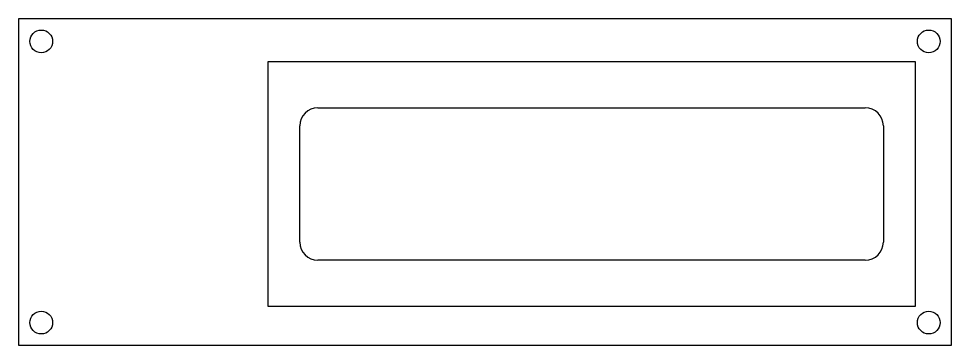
# Model space of a CAD drawing. Header units: millimetres. Extents: x 0 to 103, y 0 to 36.
import ezdxf

# ---------------------------------------------------------------- set-up
doc = ezdxf.new("R2010")
doc.units = ezdxf.units.MM
doc.layers.add('Cutout', color=5, linetype='Continuous', lineweight=25, true_color=0x0000ff)
doc.layers.add('Outline', color=6, linetype='Continuous', lineweight=25, true_color=0xff00ff)

# ---------------------------------------------------------------- blocks, each defined once
blk = doc.blocks.new('LCD')
at = {"layer": 'Cutout'}
for p, q in [((33.04, 26.18), (93.49, 26.18)), ((31.04, 11.37), (31.04, 24.18)), ((95.49, 24.18), (95.49, 11.37)), ((93.49, 9.37), (33.04, 9.37))]:
    blk.add_line(p, q, dxfattribs=at)
for centre in [(2.5, 33.5), (100.5, 33.5), (2.5, 2.5), (100.5, 2.5)]:
    blk.add_circle(centre, 1.25, dxfattribs=at)
for centre, start, end in [((33.04, 24.18), 90, 180), ((93.49, 24.18), 0, 90), ((33.04, 11.37), 180, 270), ((93.49, 11.37), 270, 0)]:
    blk.add_arc(centre, 2, start, end, dxfattribs=at)
at = {"layer": 'Outline'}
for p, q in [((103, 36), (0, 36)), ((0, 36), (0, 0)), ((103, 0), (103, 36)), ((27.54, 4.26), (27.54, 31.29)), ((27.54, 31.29), (98.99, 31.29)), ((98.99, 31.29), (98.99, 4.26)), ((98.99, 4.26), (27.54, 4.26)), ((0, 0), (103, 0))]:
    blk.add_line(p, q, dxfattribs=at)

msp = doc.modelspace()

# ---------------------------------------------------------------- block references
at = {"layer": 'Cutout'}
msp.add_blockref('LCD', (0, 0), dxfattribs=at)

doc.saveas('drawing.dxf')
